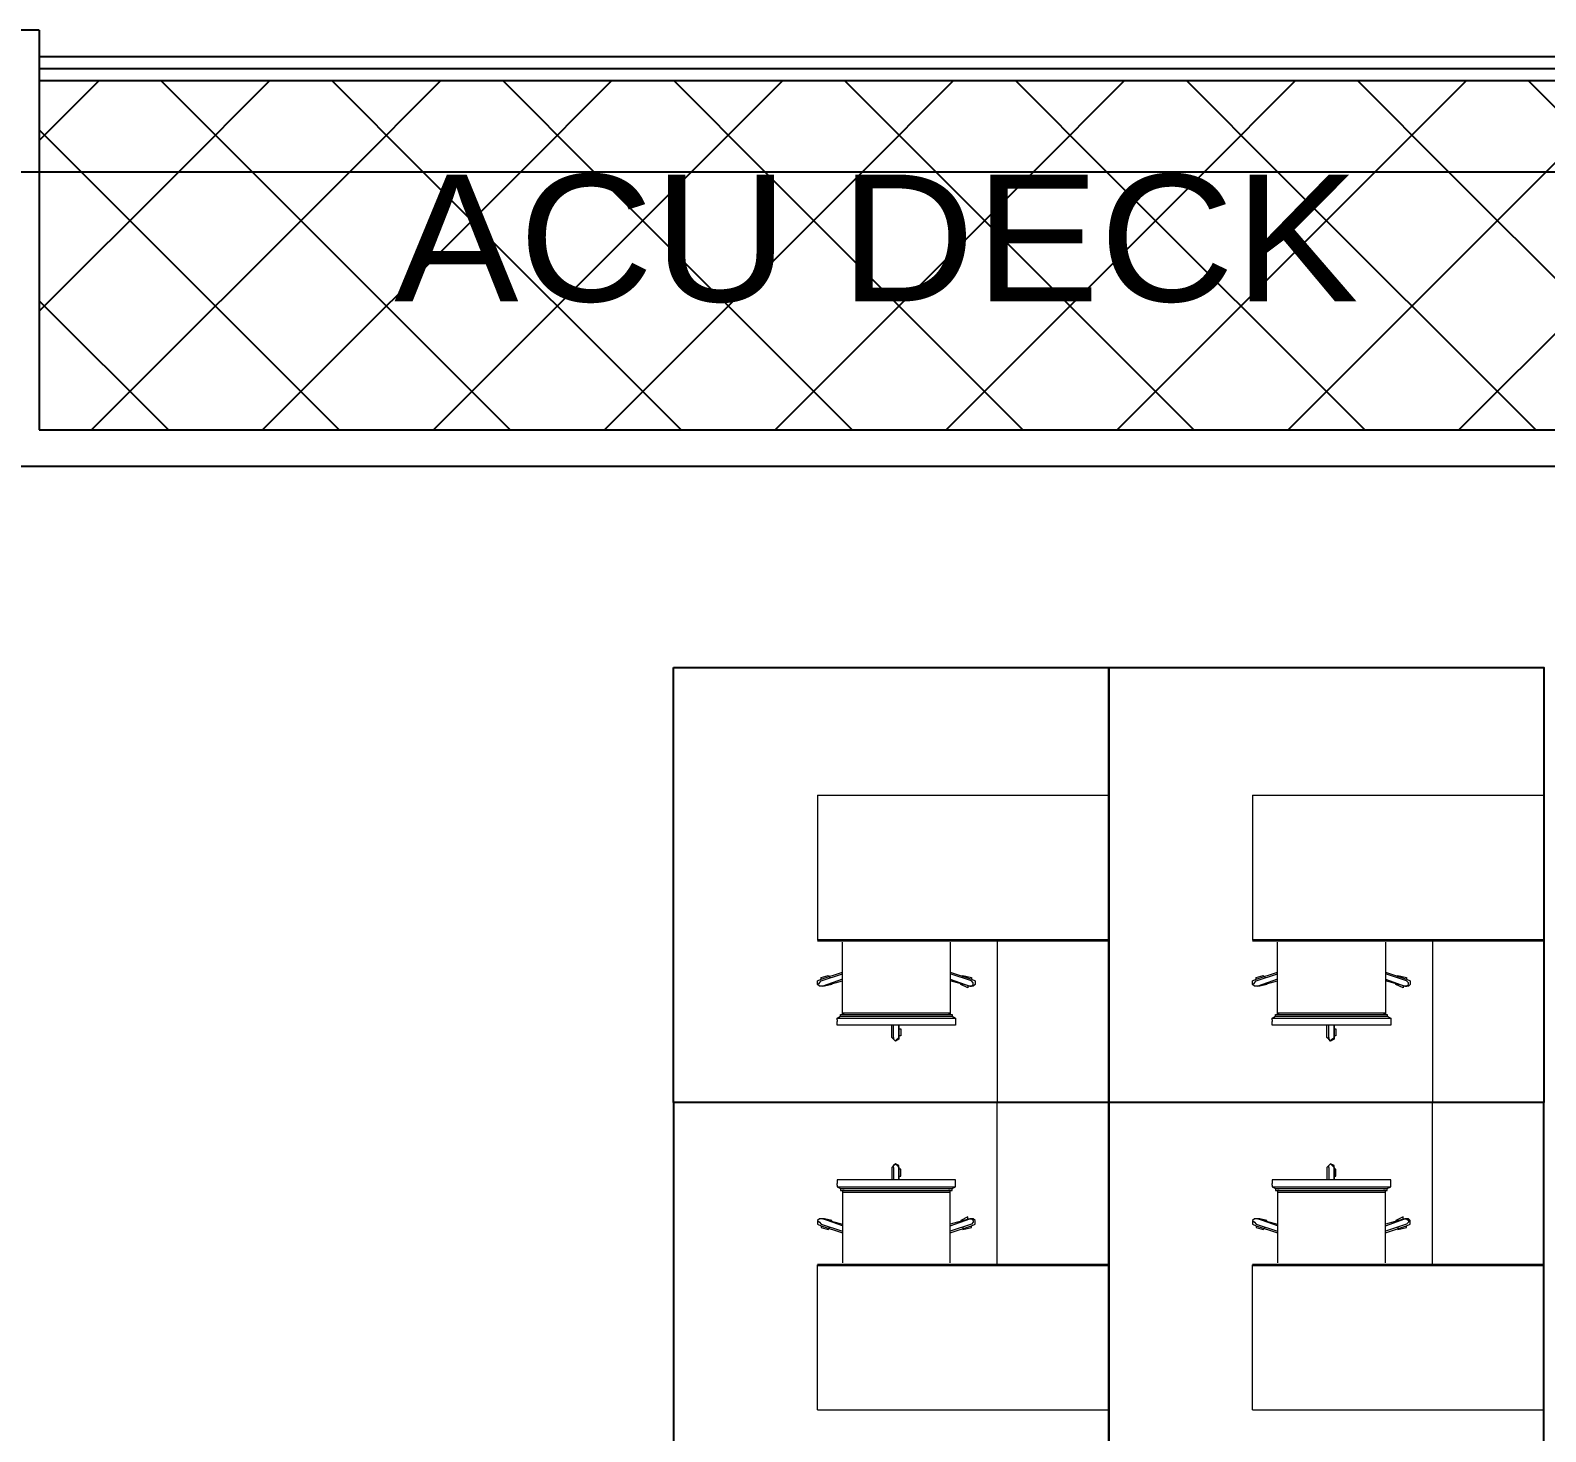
# Model space of a CAD drawing. Header units: millimetres. Extents: x 2148 to 2681, y 758 to 986.
# Drawn here: x 2603.72 to 2606.855, y 948.363 to 951.263 of the extents above; entities that cross this region are included whole.
import ezdxf

# ---------------------------------------------------------------- set-up
doc = ezdxf.new("R2010")
doc.units = ezdxf.units.MM
doc.linetypes.add('CENTER2', pattern=[28.575, 19.05, -3.175, 3.175, -3.175])
for name, color, linetype in [('at_Entity', 7, 'Continuous'), ('D', 1, 'Continuous'), ('DR', 7, 'Continuous'), ('ELAYOUT', 4, 'Continuous'), ('S_GRID LINES', 252, 'Continuous')]:
    doc.layers.add(name, color=color, linetype=linetype)
doc.styles.add('MMTX$0$ESMX$0$X-OPTA1D', font='x-opta1d')
pattern_1 = [(135, (82133.1097, 3047.26358), (-0.1767766953, -0.1767766953), []), (225, (82133.1097, 3047.26358), (0.1767766953, -0.1767766953), [])]

msp = doc.modelspace()

# ---------------------------------------------------------------- hatches: boundary and pattern name
at = {"layer": 'D', "ltscale": 0.5}
h = msp.add_hatch(dxfattribs=at)
h.set_pattern_fill('NET', color=8, scale=2, angle=135, style=0)
h.set_pattern_definition(pattern_1)
h.paths.add_polyline_path([(2607.7148447, 951.129801), (2607.7602819, 951.129801), (2607.7602819, 951.1576861), (2603.738657, 951.1576861), (2603.738657, 950.969311), (2607.7148447, 950.969311)])
h = msp.add_hatch(dxfattribs=at)
h.set_pattern_fill('NET', color=8, scale=2, angle=135, style=0)
h.set_pattern_definition(pattern_1)
h.paths.add_polyline_path([(2603.738657, 950.969311), (2603.738657, 950.4359359), (2607.1495714, 950.4359359, -0.390590008), (2607.5745714, 950.8859359), (2607.5995714, 950.8859359), (2607.5995714, 950.4359359), (2607.9543852, 950.4359359), (2607.9543852, 950.7309359), (2607.7602819, 950.7309359), (2607.7602819, 950.808821), (2607.7148447, 950.808821), (2607.7148447, 950.969311)])
h.paths.add_polyline_path([(2604.5383309, 950.6359496), (2606.5933309, 950.6359496), (2606.5933309, 951.0296996), (2604.5383309, 951.0296996)], flags=9)

# ---------------------------------------------------------------- linework, layer by layer
at = {"layer": 'at_Entity', "color": 0, "lineweight": 15}
for p, q in [((2605.3482067, 949.6801445, 0), (2605.3482067, 949.3800255, 0)), ((2605.3482067, 949.6801445, 0), (2605.9509253, 949.6801445, 0)), ((2605.3482067, 949.6801445, 0), (2605.3482067, 949.3800255, 0)), ((2605.3482067, 949.6801445, 0), (2605.9509253, 949.6801445, 0)), ((2605.9509253, 949.6801445, 0), (2605.9509253, 949.0443679, 0)), ((2605.9509253, 949.6801445, 0), (2605.9509253, 949.0443679, 0)), ((2606.2482067, 949.6801445, 0), (2606.2482067, 949.3800255, 0)), ((2606.2482067, 949.6801445, 0), (2606.8509253, 949.6801445, 0)), ((2606.2482067, 949.6801445, 0), (2606.2482067, 949.3800255, 0)), ((2606.2482067, 949.6801445, 0), (2606.8509253, 949.6801445, 0)), ((2606.8509253, 949.6801445, 0), (2606.8509253, 949.0443679, 0)), ((2606.8509253, 949.6801445, 0), (2606.8509253, 949.0443679, 0)), ((2605.7203458, 949.3800255, 0), (2605.7203458, 949.0443679, 0)), ((2605.7203458, 949.3800255, 0), (2605.7203458, 949.0443679, 0)), ((2606.6203458, 949.3800255, 0), (2606.6203458, 949.0443679, 0)), ((2606.6203458, 949.3800255, 0), (2606.6203458, 949.0443679, 0)), ((2605.3998762, 949.2299657, 0), (2605.3998762, 949.376365, 0)), ((2605.3998762, 949.2299657, 0), (2605.3998762, 949.376365, 0)), ((2605.623136, 949.376365, 0), (2605.623136, 949.2299657, 0)), ((2605.623136, 949.376365, 0), (2605.623136, 949.2299657, 0)), ((2606.2998762, 949.2299657, 0), (2606.2998762, 949.376365, 0)), ((2606.2998762, 949.2299657, 0), (2606.2998762, 949.376365, 0)), ((2606.523136, 949.376365, 0), (2606.523136, 949.2299657, 0)), ((2606.523136, 949.376365, 0), (2606.523136, 949.2299657, 0)), ((2605.3559562, 949.2995052, 0), (2605.3998762, 949.3141452, 0)), ((2605.3559562, 949.2995052, 0), (2605.3998762, 949.3141452, 0)), ((2605.623136, 949.3141452, 0), (2605.6670554, 949.2995052, 0)), ((2605.623136, 949.3141452, 0), (2605.6670554, 949.2995052, 0)), ((2606.2559562, 949.2995052, 0), (2606.2998762, 949.3141452, 0)), ((2606.2559562, 949.2995052, 0), (2606.2998762, 949.3141452, 0)), ((2606.523136, 949.3141452, 0), (2606.5670554, 949.2995052, 0)), ((2606.523136, 949.3141452, 0), (2606.5670554, 949.2995052, 0)), ((2605.3486365, 949.2958454, 0), (2605.3559562, 949.2995052, 0)), ((2605.3486365, 949.2958454, 0), (2605.3559562, 949.2995052, 0)), ((2605.3486365, 949.2885257, 0), (2605.3486365, 949.2958454, 0)), ((2605.3486365, 949.2885257, 0), (2605.3486365, 949.2958454, 0)), ((2605.3486365, 949.2885257, 0), (2605.3522963, 949.2921855, 0)), ((2605.3486365, 949.2885257, 0), (2605.3522963, 949.2921855, 0)), ((2605.3522963, 949.2848652, 0), (2605.3486365, 949.2885257, 0)), ((2605.3522963, 949.2848652, 0), (2605.3486365, 949.2885257, 0)), ((2605.3522963, 949.2848652, 0), (2605.3486365, 949.2885257, 0)), ((2605.3522963, 949.2848652, 0), (2605.3486365, 949.2885257, 0)), ((2605.3522963, 949.2921855, 0), (2605.3559562, 949.2958454, 0)), ((2605.3522963, 949.2921855, 0), (2605.3559562, 949.2958454, 0)), ((2605.359616, 949.2848652, 0), (2605.3522963, 949.2848652, 0)), ((2605.3559562, 949.2848652, 0), (2605.3522963, 949.2848652, 0)), ((2605.359616, 949.2848652, 0), (2605.3522963, 949.2848652, 0)), ((2605.3559562, 949.2848652, 0), (2605.3522963, 949.2848652, 0)), ((2605.3559562, 949.2958454, 0), (2605.3998762, 949.3104854, 0)), ((2605.3559562, 949.2958454, 0), (2605.3998762, 949.3104854, 0)), ((2605.3559562, 949.3031657, 0), (2605.3705962, 949.3068255, 0)), ((2605.3559562, 949.3031657, 0), (2605.3705962, 949.3068255, 0)), ((2605.3559562, 949.2995052, 0), (2605.3559562, 949.3031657, 0)), ((2605.3559562, 949.2995052, 0), (2605.3559562, 949.3031657, 0)), ((2605.3998762, 949.2995052, 0), (2605.359616, 949.2848652, 0)), ((2605.3998762, 949.2995052, 0), (2605.359616, 949.2848652, 0)), ((2605.359616, 949.2848652, 0), (2605.3998762, 949.2958454, 0)), ((2605.359616, 949.2848652, 0), (2605.3998762, 949.2958454, 0)), ((2605.3632759, 949.2848652, 0), (2605.359616, 949.2848652, 0)), ((2605.3632759, 949.2848652, 0), (2605.359616, 949.2848652, 0)), ((2605.3779159, 949.2885257, 0), (2605.3632759, 949.2848652, 0)), ((2605.3779159, 949.2885257, 0), (2605.3632759, 949.2848652, 0)), ((2605.3705962, 949.3068255, 0), (2605.374256, 949.3031657, 0)), ((2605.3705962, 949.3068255, 0), (2605.374256, 949.3031657, 0)), ((2605.3779159, 949.2921855, 0), (2605.3779159, 949.2885257, 0)), ((2605.3779159, 949.2921855, 0), (2605.3779159, 949.2885257, 0)), ((2605.6670554, 949.2958454, 0), (2605.623136, 949.3104854, 0)), ((2605.6670554, 949.2958454, 0), (2605.623136, 949.3104854, 0)), ((2605.623136, 949.2995052, 0), (2605.6633955, 949.2848652, 0)), ((2605.623136, 949.2995052, 0), (2605.6633955, 949.2848652, 0)), ((2605.6633955, 949.2848652, 0), (2605.623136, 949.2958454, 0)), ((2605.6633955, 949.2848652, 0), (2605.623136, 949.2958454, 0)), ((2605.6450957, 949.2885257, 0), (2605.6450957, 949.2921855, 0)), ((2605.6450957, 949.2885257, 0), (2605.6450957, 949.2921855, 0)), ((2605.6597357, 949.2812054, 0), (2605.6450957, 949.2885257, 0)), ((2605.6597357, 949.2812054, 0), (2605.6450957, 949.2885257, 0)), ((2605.6487555, 949.3031657, 0), (2605.6487555, 949.3068255, 0)), ((2605.6487555, 949.3068255, 0), (2605.6670554, 949.3031657, 0)), ((2605.6487555, 949.3031657, 0), (2605.6487555, 949.3068255, 0)), ((2605.6487555, 949.3068255, 0), (2605.6670554, 949.3031657, 0)), ((2605.6597357, 949.2848652, 0), (2605.6597357, 949.2812054, 0)), ((2605.6597357, 949.2848652, 0), (2605.6597357, 949.2812054, 0)), ((2605.6707158, 949.2848652, 0), (2605.6633955, 949.2848652, 0)), ((2605.6633955, 949.2848652, 0), (2605.6670554, 949.2848652, 0)), ((2605.6707158, 949.2848652, 0), (2605.6633955, 949.2848652, 0)), ((2605.6633955, 949.2848652, 0), (2605.6670554, 949.2848652, 0)), ((2605.6670554, 949.3031657, 0), (2605.6670554, 949.2995052, 0)), ((2605.6670554, 949.3031657, 0), (2605.6670554, 949.2995052, 0)), ((2605.6670554, 949.2995052, 0), (2605.6743757, 949.2958454, 0)), ((2605.6670554, 949.2995052, 0), (2605.6743757, 949.2958454, 0)), ((2605.6707158, 949.2921855, 0), (2605.6670554, 949.2958454, 0)), ((2605.6707158, 949.2921855, 0), (2605.6670554, 949.2958454, 0)), ((2605.6670554, 949.2848652, 0), (2605.6707158, 949.2885257, 0)), ((2605.6670554, 949.2848652, 0), (2605.6707158, 949.2885257, 0)), ((2605.6707158, 949.2885257, 0), (2605.6707158, 949.2921855, 0)), ((2605.6707158, 949.2885257, 0), (2605.6707158, 949.2921855, 0)), ((2605.6743757, 949.2885257, 0), (2605.6707158, 949.2848652, 0)), ((2605.6743757, 949.2885257, 0), (2605.6707158, 949.2848652, 0)), ((2605.6743757, 949.2958454, 0), (2605.6743757, 949.2885257, 0)), ((2605.6743757, 949.2958454, 0), (2605.6743757, 949.2885257, 0)), ((2606.2486365, 949.2958454, 0), (2606.2559562, 949.2995052, 0)), ((2606.2486365, 949.2958454, 0), (2606.2559562, 949.2995052, 0)), ((2606.2486365, 949.2885257, 0), (2606.2486365, 949.2958454, 0)), ((2606.2486365, 949.2885257, 0), (2606.2486365, 949.2958454, 0)), ((2606.2486365, 949.2885257, 0), (2606.2522963, 949.2921855, 0)), ((2606.2486365, 949.2885257, 0), (2606.2522963, 949.2921855, 0)), ((2606.2522963, 949.2848652, 0), (2606.2486365, 949.2885257, 0)), ((2606.2522963, 949.2848652, 0), (2606.2486365, 949.2885257, 0)), ((2606.2522963, 949.2848652, 0), (2606.2486365, 949.2885257, 0)), ((2606.2522963, 949.2848652, 0), (2606.2486365, 949.2885257, 0)), ((2606.2522963, 949.2921855, 0), (2606.2559562, 949.2958454, 0)), ((2606.2522963, 949.2921855, 0), (2606.2559562, 949.2958454, 0)), ((2606.259616, 949.2848652, 0), (2606.2522963, 949.2848652, 0)), ((2606.2559562, 949.2848652, 0), (2606.2522963, 949.2848652, 0)), ((2606.259616, 949.2848652, 0), (2606.2522963, 949.2848652, 0)), ((2606.2559562, 949.2848652, 0), (2606.2522963, 949.2848652, 0)), ((2606.2559562, 949.2958454, 0), (2606.2998762, 949.3104854, 0)), ((2606.2559562, 949.2958454, 0), (2606.2998762, 949.3104854, 0)), ((2606.2559562, 949.3031657, 0), (2606.2705962, 949.3068255, 0)), ((2606.2559562, 949.3031657, 0), (2606.2705962, 949.3068255, 0)), ((2606.2559562, 949.2995052, 0), (2606.2559562, 949.3031657, 0)), ((2606.2559562, 949.2995052, 0), (2606.2559562, 949.3031657, 0)), ((2606.2998762, 949.2995052, 0), (2606.259616, 949.2848652, 0)), ((2606.2998762, 949.2995052, 0), (2606.259616, 949.2848652, 0)), ((2606.259616, 949.2848652, 0), (2606.2998762, 949.2958454, 0)), ((2606.259616, 949.2848652, 0), (2606.2998762, 949.2958454, 0)), ((2606.2632759, 949.2848652, 0), (2606.259616, 949.2848652, 0)), ((2606.2632759, 949.2848652, 0), (2606.259616, 949.2848652, 0)), ((2606.2779159, 949.2885257, 0), (2606.2632759, 949.2848652, 0)), ((2606.2779159, 949.2885257, 0), (2606.2632759, 949.2848652, 0)), ((2606.2705962, 949.3068255, 0), (2606.274256, 949.3031657, 0)), ((2606.2705962, 949.3068255, 0), (2606.274256, 949.3031657, 0)), ((2606.2779159, 949.2921855, 0), (2606.2779159, 949.2885257, 0)), ((2606.2779159, 949.2921855, 0), (2606.2779159, 949.2885257, 0)), ((2606.5670554, 949.2958454, 0), (2606.523136, 949.3104854, 0)), ((2606.5670554, 949.2958454, 0), (2606.523136, 949.3104854, 0)), ((2606.523136, 949.2995052, 0), (2606.5633955, 949.2848652, 0)), ((2606.523136, 949.2995052, 0), (2606.5633955, 949.2848652, 0)), ((2606.5633955, 949.2848652, 0), (2606.523136, 949.2958454, 0)), ((2606.5633955, 949.2848652, 0), (2606.523136, 949.2958454, 0)), ((2606.5450957, 949.2885257, 0), (2606.5450957, 949.2921855, 0)), ((2606.5450957, 949.2885257, 0), (2606.5450957, 949.2921855, 0)), ((2606.5597357, 949.2812054, 0), (2606.5450957, 949.2885257, 0)), ((2606.5597357, 949.2812054, 0), (2606.5450957, 949.2885257, 0)), ((2606.5487555, 949.3031657, 0), (2606.5487555, 949.3068255, 0)), ((2606.5487555, 949.3068255, 0), (2606.5670554, 949.3031657, 0)), ((2606.5487555, 949.3031657, 0), (2606.5487555, 949.3068255, 0)), ((2606.5487555, 949.3068255, 0), (2606.5670554, 949.3031657, 0)), ((2606.5597357, 949.2848652, 0), (2606.5597357, 949.2812054, 0)), ((2606.5597357, 949.2848652, 0), (2606.5597357, 949.2812054, 0)), ((2606.5707158, 949.2848652, 0), (2606.5633955, 949.2848652, 0)), ((2606.5633955, 949.2848652, 0), (2606.5670554, 949.2848652, 0)), ((2606.5707158, 949.2848652, 0), (2606.5633955, 949.2848652, 0)), ((2606.5633955, 949.2848652, 0), (2606.5670554, 949.2848652, 0)), ((2606.5670554, 949.3031657, 0), (2606.5670554, 949.2995052, 0)), ((2606.5670554, 949.3031657, 0), (2606.5670554, 949.2995052, 0)), ((2606.5670554, 949.2995052, 0), (2606.5743757, 949.2958454, 0)), ((2606.5670554, 949.2995052, 0), (2606.5743757, 949.2958454, 0)), ((2606.5707158, 949.2921855, 0), (2606.5670554, 949.2958454, 0)), ((2606.5707158, 949.2921855, 0), (2606.5670554, 949.2958454, 0)), ((2606.5670554, 949.2848652, 0), (2606.5707158, 949.2885257, 0)), ((2606.5670554, 949.2848652, 0), (2606.5707158, 949.2885257, 0)), ((2606.5707158, 949.2885257, 0), (2606.5707158, 949.2921855, 0)), ((2606.5707158, 949.2885257, 0), (2606.5707158, 949.2921855, 0)), ((2606.5743757, 949.2885257, 0), (2606.5707158, 949.2848652, 0)), ((2606.5743757, 949.2885257, 0), (2606.5707158, 949.2848652, 0)), ((2606.5743757, 949.2958454, 0), (2606.5743757, 949.2885257, 0)), ((2606.5743757, 949.2958454, 0), (2606.5743757, 949.2885257, 0)), ((2605.388896, 949.2189855, 0), (2605.3962163, 949.2226454, 0)), ((2605.388896, 949.2189855, 0), (2605.3962163, 949.2226454, 0)), ((2605.3962163, 949.2226454, 0), (2605.3962163, 949.2263052, 0)), ((2605.3962163, 949.2263052, 0), (2605.6267958, 949.2263052, 0)), ((2605.3962163, 949.2226454, 0), (2605.3962163, 949.2263052, 0)), ((2605.3962163, 949.2263052, 0), (2605.6267958, 949.2263052, 0)), ((2605.3962163, 949.2226454, 0), (2605.6267958, 949.2226454, 0)), ((2605.3962163, 949.2226454, 0), (2605.6267958, 949.2226454, 0)), ((2605.3998762, 949.2263052, 0), (2605.3998762, 949.2299657, 0)), ((2605.3998762, 949.2299657, 0), (2605.623136, 949.2299657, 0)), ((2605.3998762, 949.2263052, 0), (2605.3998762, 949.2299657, 0)), ((2605.3998762, 949.2299657, 0), (2605.623136, 949.2299657, 0)), ((2605.403536, 949.2263052, 0), (2605.3998762, 949.2263052, 0)), ((2605.403536, 949.2263052, 0), (2605.3998762, 949.2263052, 0)), ((2605.623136, 949.2263052, 0), (2605.6194755, 949.2263052, 0)), ((2605.623136, 949.2263052, 0), (2605.6194755, 949.2263052, 0)), ((2605.623136, 949.2299657, 0), (2605.623136, 949.2263052, 0)), ((2605.623136, 949.2299657, 0), (2605.623136, 949.2263052, 0)), ((2605.6267958, 949.2263052, 0), (2605.6267958, 949.2226454, 0)), ((2605.6267958, 949.2263052, 0), (2605.6267958, 949.2226454, 0)), ((2605.6267958, 949.2226454, 0), (2605.6341155, 949.2189855, 0)), ((2605.6267958, 949.2226454, 0), (2605.6341155, 949.2189855, 0)), ((2606.288896, 949.2189855, 0), (2606.2962163, 949.2226454, 0)), ((2606.288896, 949.2189855, 0), (2606.2962163, 949.2226454, 0)), ((2606.2962163, 949.2226454, 0), (2606.2962163, 949.2263052, 0)), ((2606.2962163, 949.2263052, 0), (2606.5267958, 949.2263052, 0)), ((2606.2962163, 949.2226454, 0), (2606.2962163, 949.2263052, 0)), ((2606.2962163, 949.2263052, 0), (2606.5267958, 949.2263052, 0)), ((2606.2962163, 949.2226454, 0), (2606.5267958, 949.2226454, 0)), ((2606.2962163, 949.2226454, 0), (2606.5267958, 949.2226454, 0)), ((2606.2998762, 949.2263052, 0), (2606.2998762, 949.2299657, 0)), ((2606.2998762, 949.2299657, 0), (2606.523136, 949.2299657, 0)), ((2606.2998762, 949.2263052, 0), (2606.2998762, 949.2299657, 0)), ((2606.2998762, 949.2299657, 0), (2606.523136, 949.2299657, 0)), ((2606.303536, 949.2263052, 0), (2606.2998762, 949.2263052, 0)), ((2606.303536, 949.2263052, 0), (2606.2998762, 949.2263052, 0)), ((2606.523136, 949.2263052, 0), (2606.5194755, 949.2263052, 0)), ((2606.523136, 949.2263052, 0), (2606.5194755, 949.2263052, 0)), ((2606.523136, 949.2299657, 0), (2606.523136, 949.2263052, 0)), ((2606.523136, 949.2299657, 0), (2606.523136, 949.2263052, 0)), ((2606.5267958, 949.2263052, 0), (2606.5267958, 949.2226454, 0)), ((2606.5267958, 949.2263052, 0), (2606.5267958, 949.2226454, 0)), ((2606.5267958, 949.2226454, 0), (2606.5341155, 949.2189855, 0)), ((2606.5267958, 949.2226454, 0), (2606.5341155, 949.2189855, 0)), ((2605.388896, 949.2153257, 0), (2605.388896, 949.2189855, 0)), ((2605.388896, 949.2189855, 0), (2605.6341155, 949.2189855, 0)), ((2605.388896, 949.2153257, 0), (2605.388896, 949.2189855, 0)), ((2605.388896, 949.2189855, 0), (2605.6341155, 949.2189855, 0)), ((2605.388896, 949.2153257, 0), (2605.388896, 949.2116659, 0)), ((2605.388896, 949.2153257, 0), (2605.388896, 949.2116659, 0)), ((2605.388896, 949.2043455, 0), (2605.388896, 949.2116659, 0)), ((2605.388896, 949.2043455, 0), (2605.388896, 949.2116659, 0)), ((2605.3962163, 949.2043455, 0), (2605.388896, 949.2043455, 0)), ((2605.3962163, 949.2043455, 0), (2605.388896, 949.2043455, 0)), ((2605.6267958, 949.2043455, 0), (2605.3962163, 949.2043455, 0)), ((2605.6267958, 949.2043455, 0), (2605.3962163, 949.2043455, 0)), ((2605.5023562, 949.1787254, 0), (2605.5023562, 949.2043455, 0)), ((2605.5023562, 949.1787254, 0), (2605.5023562, 949.2043455, 0)), ((2605.5023562, 949.1823859, 0), (2605.5023562, 949.1970259, 0)), ((2605.5023562, 949.1823859, 0), (2605.5023562, 949.1970259, 0)), ((2605.506016, 949.1787254, 0), (2605.506016, 949.2043455, 0)), ((2605.506016, 949.1787254, 0), (2605.506016, 949.2043455, 0)), ((2605.5169962, 949.2043455, 0), (2605.5169962, 949.1787254, 0)), ((2605.5169962, 949.1787254, 0), (2605.5169962, 949.2043455, 0)), ((2605.5169962, 949.2043455, 0), (2605.5169962, 949.1787254, 0)), ((2605.5169962, 949.1787254, 0), (2605.5169962, 949.2043455, 0)), ((2605.5169962, 949.1970259, 0), (2605.520656, 949.1970259, 0)), ((2605.5169962, 949.1970259, 0), (2605.520656, 949.1970259, 0)), ((2605.520656, 949.1970259, 0), (2605.520656, 949.1823859, 0)), ((2605.520656, 949.1970259, 0), (2605.520656, 949.1823859, 0)), ((2605.6341155, 949.2043455, 0), (2605.6267958, 949.2043455, 0)), ((2605.6341155, 949.2043455, 0), (2605.6267958, 949.2043455, 0)), ((2605.6341155, 949.2189855, 0), (2605.6341155, 949.2153257, 0)), ((2605.6341155, 949.2189855, 0), (2605.6341155, 949.2153257, 0)), ((2605.6341155, 949.2153257, 0), (2605.6341155, 949.2116659, 0)), ((2605.6341155, 949.2153257, 0), (2605.6341155, 949.2116659, 0)), ((2605.6341155, 949.2116659, 0), (2605.6341155, 949.2043455, 0)), ((2605.6341155, 949.2116659, 0), (2605.6341155, 949.2043455, 0)), ((2606.288896, 949.2153257, 0), (2606.288896, 949.2189855, 0)), ((2606.288896, 949.2189855, 0), (2606.5341155, 949.2189855, 0)), ((2606.288896, 949.2153257, 0), (2606.288896, 949.2189855, 0)), ((2606.288896, 949.2189855, 0), (2606.5341155, 949.2189855, 0)), ((2606.288896, 949.2153257, 0), (2606.288896, 949.2116659, 0)), ((2606.288896, 949.2153257, 0), (2606.288896, 949.2116659, 0)), ((2606.288896, 949.2043455, 0), (2606.288896, 949.2116659, 0)), ((2606.288896, 949.2043455, 0), (2606.288896, 949.2116659, 0)), ((2606.2962163, 949.2043455, 0), (2606.288896, 949.2043455, 0)), ((2606.2962163, 949.2043455, 0), (2606.288896, 949.2043455, 0)), ((2606.5267958, 949.2043455, 0), (2606.2962163, 949.2043455, 0)), ((2606.5267958, 949.2043455, 0), (2606.2962163, 949.2043455, 0)), ((2606.4023562, 949.1787254, 0), (2606.4023562, 949.2043455, 0)), ((2606.4023562, 949.1787254, 0), (2606.4023562, 949.2043455, 0)), ((2606.4023562, 949.1823859, 0), (2606.4023562, 949.1970259, 0)), ((2606.4023562, 949.1823859, 0), (2606.4023562, 949.1970259, 0)), ((2606.406016, 949.1787254, 0), (2606.406016, 949.2043455, 0)), ((2606.406016, 949.1787254, 0), (2606.406016, 949.2043455, 0)), ((2606.4169962, 949.2043455, 0), (2606.4169962, 949.1787254, 0)), ((2606.4169962, 949.1787254, 0), (2606.4169962, 949.2043455, 0)), ((2606.4169962, 949.2043455, 0), (2606.4169962, 949.1787254, 0)), ((2606.4169962, 949.1787254, 0), (2606.4169962, 949.2043455, 0)), ((2606.4169962, 949.1970259, 0), (2606.420656, 949.1970259, 0)), ((2606.4169962, 949.1970259, 0), (2606.420656, 949.1970259, 0)), ((2606.420656, 949.1970259, 0), (2606.420656, 949.1823859, 0)), ((2606.420656, 949.1970259, 0), (2606.420656, 949.1823859, 0)), ((2606.5341155, 949.2043455, 0), (2606.5267958, 949.2043455, 0)), ((2606.5341155, 949.2043455, 0), (2606.5267958, 949.2043455, 0)), ((2606.5341155, 949.2189855, 0), (2606.5341155, 949.2153257, 0)), ((2606.5341155, 949.2189855, 0), (2606.5341155, 949.2153257, 0)), ((2606.5341155, 949.2153257, 0), (2606.5341155, 949.2116659, 0)), ((2606.5341155, 949.2153257, 0), (2606.5341155, 949.2116659, 0)), ((2606.5341155, 949.2116659, 0), (2606.5341155, 949.2043455, 0)), ((2606.5341155, 949.2116659, 0), (2606.5341155, 949.2043455, 0)), ((2605.506016, 949.1750655, 0), (2605.5023562, 949.1787254, 0)), ((2605.506016, 949.1750655, 0), (2605.5023562, 949.1787254, 0)), ((2605.506016, 949.1787254, 0), (2605.506016, 949.1750655, 0)), ((2605.506016, 949.1787254, 0), (2605.506016, 949.1750655, 0)), ((2605.506016, 949.1750655, 0), (2605.5096759, 949.1714057, 0)), ((2605.5096759, 949.1714057, 0), (2605.506016, 949.1750655, 0)), ((2605.506016, 949.1750655, 0), (2605.5096759, 949.1714057, 0)), ((2605.5096759, 949.1714057, 0), (2605.506016, 949.1750655, 0)), ((2605.5096759, 949.1714057, 0), (2605.5133357, 949.1750655, 0)), ((2605.5169962, 949.1750655, 0), (2605.5096759, 949.1714057, 0)), ((2605.5096759, 949.1714057, 0), (2605.5133357, 949.1750655, 0)), ((2605.5169962, 949.1750655, 0), (2605.5096759, 949.1714057, 0)), ((2605.5133357, 949.1750655, 0), (2605.5169962, 949.1787254, 0)), ((2605.5133357, 949.1750655, 0), (2605.5169962, 949.1787254, 0)), ((2605.520656, 949.1823859, 0), (2605.5169962, 949.1823859, 0)), ((2605.520656, 949.1823859, 0), (2605.5169962, 949.1823859, 0)), ((2605.5169962, 949.1787254, 0), (2605.5169962, 949.1750655, 0)), ((2605.5169962, 949.1787254, 0), (2605.5169962, 949.1750655, 0)), ((2606.406016, 949.1750655, 0), (2606.4023562, 949.1787254, 0)), ((2606.406016, 949.1750655, 0), (2606.4023562, 949.1787254, 0)), ((2606.406016, 949.1787254, 0), (2606.406016, 949.1750655, 0)), ((2606.406016, 949.1787254, 0), (2606.406016, 949.1750655, 0)), ((2606.406016, 949.1750655, 0), (2606.4096759, 949.1714057, 0)), ((2606.4096759, 949.1714057, 0), (2606.406016, 949.1750655, 0)), ((2606.406016, 949.1750655, 0), (2606.4096759, 949.1714057, 0)), ((2606.4096759, 949.1714057, 0), (2606.406016, 949.1750655, 0)), ((2606.4096759, 949.1714057, 0), (2606.4133357, 949.1750655, 0)), ((2606.4169962, 949.1750655, 0), (2606.4096759, 949.1714057, 0)), ((2606.4096759, 949.1714057, 0), (2606.4133357, 949.1750655, 0)), ((2606.4169962, 949.1750655, 0), (2606.4096759, 949.1714057, 0)), ((2606.4133357, 949.1750655, 0), (2606.4169962, 949.1787254, 0)), ((2606.4133357, 949.1750655, 0), (2606.4169962, 949.1787254, 0)), ((2606.420656, 949.1823859, 0), (2606.4169962, 949.1823859, 0)), ((2606.420656, 949.1823859, 0), (2606.4169962, 949.1823859, 0)), ((2606.4169962, 949.1787254, 0), (2606.4169962, 949.1750655, 0)), ((2606.4169962, 949.1787254, 0), (2606.4169962, 949.1750655, 0)), ((2605.7203458, 948.7087103, 0), (2605.7203458, 949.0443679, 0)), ((2605.7203458, 948.7087103, 0), (2605.7203458, 949.0443679, 0)), ((2605.9509253, 948.4085913, 0), (2605.9509253, 949.0443679, 0)), ((2605.9509253, 948.4085913, 0), (2605.9509253, 949.0443679, 0)), ((2606.6203458, 949.0443679, 0), (2606.8509253, 949.0443679, 0)), ((2606.6203458, 948.7087103, 0), (2606.6203458, 949.0443679, 0)), ((2606.6203458, 949.0443679, 0), (2606.8509253, 949.0443679, 0)), ((2606.6203458, 949.0443679, 0), (2606.8509253, 949.0443679, 0)), ((2606.6203458, 948.7087103, 0), (2606.6203458, 949.0443679, 0)), ((2606.6203458, 949.0443679, 0), (2606.8509253, 949.0443679, 0)), ((2606.8509253, 948.4085913, 0), (2606.8509253, 949.0443679, 0)), ((2606.8509253, 948.4085913, 0), (2606.8509253, 949.0443679, 0)), ((2605.506016, 948.9136703, 0), (2605.5023562, 948.9100104, 0)), ((2605.506016, 948.9136703, 0), (2605.5023562, 948.9100104, 0)), ((2605.5023562, 948.9100104, 0), (2605.5023562, 948.8843903, 0)), ((2605.5023562, 948.9100104, 0), (2605.5023562, 948.8843903, 0)), ((2605.506016, 948.9136703, 0), (2605.5096759, 948.9173301, 0)), ((2605.5096759, 948.9173301, 0), (2605.506016, 948.9136703, 0)), ((2605.506016, 948.9136703, 0), (2605.5096759, 948.9173301, 0)), ((2605.5096759, 948.9173301, 0), (2605.506016, 948.9136703, 0)), ((2605.506016, 948.9100104, 0), (2605.506016, 948.9136703, 0)), ((2605.506016, 948.9100104, 0), (2605.506016, 948.9136703, 0)), ((2605.506016, 948.9100104, 0), (2605.506016, 948.8843903, 0)), ((2605.506016, 948.9100104, 0), (2605.506016, 948.8843903, 0)), ((2605.5096759, 948.9173301, 0), (2605.5133357, 948.9136703, 0)), ((2605.5169962, 948.9136703, 0), (2605.5096759, 948.9173301, 0)), ((2605.5096759, 948.9173301, 0), (2605.5133357, 948.9136703, 0)), ((2605.5169962, 948.9136703, 0), (2605.5096759, 948.9173301, 0)), ((2605.5133357, 948.9136703, 0), (2605.5169962, 948.9100104, 0)), ((2605.5133357, 948.9136703, 0), (2605.5169962, 948.9100104, 0)), ((2605.5169962, 948.9100104, 0), (2605.5169962, 948.9136703, 0)), ((2605.5169962, 948.9100104, 0), (2605.5169962, 948.9136703, 0)), ((2605.5169962, 948.8843903, 0), (2605.5169962, 948.9100104, 0)), ((2605.5169962, 948.9100104, 0), (2605.5169962, 948.8843903, 0)), ((2605.5169962, 948.8843903, 0), (2605.5169962, 948.9100104, 0)), ((2605.5169962, 948.9100104, 0), (2605.5169962, 948.8843903, 0)), ((2606.406016, 948.9136703, 0), (2606.4023562, 948.9100104, 0)), ((2606.406016, 948.9136703, 0), (2606.4023562, 948.9100104, 0)), ((2606.4023562, 948.9100104, 0), (2606.4023562, 948.8843903, 0)), ((2606.4023562, 948.9100104, 0), (2606.4023562, 948.8843903, 0)), ((2606.406016, 948.9136703, 0), (2606.4096759, 948.9173301, 0)), ((2606.4096759, 948.9173301, 0), (2606.406016, 948.9136703, 0)), ((2606.406016, 948.9136703, 0), (2606.4096759, 948.9173301, 0)), ((2606.4096759, 948.9173301, 0), (2606.406016, 948.9136703, 0)), ((2606.406016, 948.9100104, 0), (2606.406016, 948.9136703, 0)), ((2606.406016, 948.9100104, 0), (2606.406016, 948.9136703, 0)), ((2606.406016, 948.9100104, 0), (2606.406016, 948.8843903, 0)), ((2606.406016, 948.9100104, 0), (2606.406016, 948.8843903, 0)), ((2606.4096759, 948.9173301, 0), (2606.4133357, 948.9136703, 0)), ((2606.4169962, 948.9136703, 0), (2606.4096759, 948.9173301, 0)), ((2606.4096759, 948.9173301, 0), (2606.4133357, 948.9136703, 0)), ((2606.4169962, 948.9136703, 0), (2606.4096759, 948.9173301, 0)), ((2606.4133357, 948.9136703, 0), (2606.4169962, 948.9100104, 0)), ((2606.4133357, 948.9136703, 0), (2606.4169962, 948.9100104, 0)), ((2606.4169962, 948.9100104, 0), (2606.4169962, 948.9136703, 0)), ((2606.4169962, 948.9100104, 0), (2606.4169962, 948.9136703, 0)), ((2606.4169962, 948.8843903, 0), (2606.4169962, 948.9100104, 0)), ((2606.4169962, 948.9100104, 0), (2606.4169962, 948.8843903, 0)), ((2606.4169962, 948.8843903, 0), (2606.4169962, 948.9100104, 0)), ((2606.4169962, 948.9100104, 0), (2606.4169962, 948.8843903, 0)), ((2605.3962163, 948.8843903, 0), (2605.388896, 948.8843903, 0)), ((2605.388896, 948.8843903, 0), (2605.388896, 948.87707, 0)), ((2605.3962163, 948.8843903, 0), (2605.388896, 948.8843903, 0)), ((2605.388896, 948.8843903, 0), (2605.388896, 948.87707, 0)), ((2605.388896, 948.8734101, 0), (2605.388896, 948.87707, 0)), ((2605.388896, 948.8734101, 0), (2605.388896, 948.87707, 0)), ((2605.6267958, 948.8843903, 0), (2605.3962163, 948.8843903, 0)), ((2605.6267958, 948.8843903, 0), (2605.3962163, 948.8843903, 0)), ((2605.5023562, 948.90635, 0), (2605.5023562, 948.89171, 0)), ((2605.5023562, 948.90635, 0), (2605.5023562, 948.89171, 0)), ((2605.520656, 948.90635, 0), (2605.5169962, 948.90635, 0)), ((2605.520656, 948.90635, 0), (2605.5169962, 948.90635, 0)), ((2605.5169962, 948.89171, 0), (2605.520656, 948.89171, 0)), ((2605.5169962, 948.89171, 0), (2605.520656, 948.89171, 0)), ((2605.520656, 948.89171, 0), (2605.520656, 948.90635, 0)), ((2605.520656, 948.89171, 0), (2605.520656, 948.90635, 0)), ((2605.6341155, 948.8843903, 0), (2605.6267958, 948.8843903, 0)), ((2605.6341155, 948.8843903, 0), (2605.6267958, 948.8843903, 0)), ((2605.6341155, 948.87707, 0), (2605.6341155, 948.8843903, 0)), ((2605.6341155, 948.87707, 0), (2605.6341155, 948.8843903, 0)), ((2605.6341155, 948.8734101, 0), (2605.6341155, 948.87707, 0)), ((2605.6341155, 948.8734101, 0), (2605.6341155, 948.87707, 0)), ((2606.2962163, 948.8843903, 0), (2606.288896, 948.8843903, 0)), ((2606.288896, 948.8843903, 0), (2606.288896, 948.87707, 0)), ((2606.2962163, 948.8843903, 0), (2606.288896, 948.8843903, 0)), ((2606.288896, 948.8843903, 0), (2606.288896, 948.87707, 0)), ((2606.288896, 948.8734101, 0), (2606.288896, 948.87707, 0)), ((2606.288896, 948.8734101, 0), (2606.288896, 948.87707, 0)), ((2606.5267958, 948.8843903, 0), (2606.2962163, 948.8843903, 0)), ((2606.5267958, 948.8843903, 0), (2606.2962163, 948.8843903, 0)), ((2606.4023562, 948.90635, 0), (2606.4023562, 948.89171, 0)), ((2606.4023562, 948.90635, 0), (2606.4023562, 948.89171, 0)), ((2606.420656, 948.90635, 0), (2606.4169962, 948.90635, 0)), ((2606.420656, 948.90635, 0), (2606.4169962, 948.90635, 0)), ((2606.4169962, 948.89171, 0), (2606.420656, 948.89171, 0)), ((2606.4169962, 948.89171, 0), (2606.420656, 948.89171, 0)), ((2606.420656, 948.89171, 0), (2606.420656, 948.90635, 0)), ((2606.420656, 948.89171, 0), (2606.420656, 948.90635, 0)), ((2606.5341155, 948.8843903, 0), (2606.5267958, 948.8843903, 0)), ((2606.5341155, 948.8843903, 0), (2606.5267958, 948.8843903, 0)), ((2606.5341155, 948.87707, 0), (2606.5341155, 948.8843903, 0)), ((2606.5341155, 948.87707, 0), (2606.5341155, 948.8843903, 0)), ((2606.5341155, 948.8734101, 0), (2606.5341155, 948.87707, 0)), ((2606.5341155, 948.8734101, 0), (2606.5341155, 948.87707, 0)), ((2605.388896, 948.8734101, 0), (2605.388896, 948.8697503, 0)), ((2605.388896, 948.8734101, 0), (2605.388896, 948.8697503, 0)), ((2605.388896, 948.8697503, 0), (2605.3962163, 948.8660904, 0)), ((2605.388896, 948.8697503, 0), (2605.6341155, 948.8697503, 0)), ((2605.388896, 948.8697503, 0), (2605.3962163, 948.8660904, 0)), ((2605.388896, 948.8697503, 0), (2605.6341155, 948.8697503, 0)), ((2605.3962163, 948.8660904, 0), (2605.6267958, 948.8660904, 0)), ((2605.3962163, 948.8660904, 0), (2605.3962163, 948.8624306, 0)), ((2605.3962163, 948.8660904, 0), (2605.6267958, 948.8660904, 0)), ((2605.3962163, 948.8660904, 0), (2605.3962163, 948.8624306, 0)), ((2605.3962163, 948.8624306, 0), (2605.6267958, 948.8624306, 0)), ((2605.3962163, 948.8624306, 0), (2605.6267958, 948.8624306, 0)), ((2605.403536, 948.8624306, 0), (2605.3998762, 948.8624306, 0)), ((2605.3998762, 948.8624306, 0), (2605.3998762, 948.8587701, 0)), ((2605.403536, 948.8624306, 0), (2605.3998762, 948.8624306, 0)), ((2605.3998762, 948.8624306, 0), (2605.3998762, 948.8587701, 0)), ((2605.3998762, 948.8587701, 0), (2605.623136, 948.8587701, 0)), ((2605.3998762, 948.8587701, 0), (2605.3998762, 948.7123708, 0)), ((2605.3998762, 948.8587701, 0), (2605.623136, 948.8587701, 0)), ((2605.3998762, 948.8587701, 0), (2605.3998762, 948.7123708, 0)), ((2605.623136, 948.8624306, 0), (2605.6194755, 948.8624306, 0)), ((2605.623136, 948.8624306, 0), (2605.6194755, 948.8624306, 0)), ((2605.623136, 948.8587701, 0), (2605.623136, 948.8624306, 0)), ((2605.623136, 948.8587701, 0), (2605.623136, 948.8624306, 0)), ((2605.623136, 948.7123708, 0), (2605.623136, 948.8587701, 0)), ((2605.623136, 948.7123708, 0), (2605.623136, 948.8587701, 0)), ((2605.6267958, 948.8660904, 0), (2605.6341155, 948.8697503, 0)), ((2605.6267958, 948.8660904, 0), (2605.6341155, 948.8697503, 0)), ((2605.6267958, 948.8624306, 0), (2605.6267958, 948.8660904, 0)), ((2605.6267958, 948.8624306, 0), (2605.6267958, 948.8660904, 0)), ((2605.6341155, 948.8697503, 0), (2605.6341155, 948.8734101, 0)), ((2605.6341155, 948.8697503, 0), (2605.6341155, 948.8734101, 0)), ((2606.288896, 948.8734101, 0), (2606.288896, 948.8697503, 0)), ((2606.288896, 948.8734101, 0), (2606.288896, 948.8697503, 0)), ((2606.288896, 948.8697503, 0), (2606.2962163, 948.8660904, 0)), ((2606.288896, 948.8697503, 0), (2606.5341155, 948.8697503, 0)), ((2606.288896, 948.8697503, 0), (2606.2962163, 948.8660904, 0)), ((2606.288896, 948.8697503, 0), (2606.5341155, 948.8697503, 0)), ((2606.2962163, 948.8660904, 0), (2606.5267958, 948.8660904, 0)), ((2606.2962163, 948.8660904, 0), (2606.2962163, 948.8624306, 0)), ((2606.2962163, 948.8660904, 0), (2606.5267958, 948.8660904, 0)), ((2606.2962163, 948.8660904, 0), (2606.2962163, 948.8624306, 0)), ((2606.2962163, 948.8624306, 0), (2606.5267958, 948.8624306, 0)), ((2606.2962163, 948.8624306, 0), (2606.5267958, 948.8624306, 0)), ((2606.303536, 948.8624306, 0), (2606.2998762, 948.8624306, 0)), ((2606.2998762, 948.8624306, 0), (2606.2998762, 948.8587701, 0)), ((2606.303536, 948.8624306, 0), (2606.2998762, 948.8624306, 0)), ((2606.2998762, 948.8624306, 0), (2606.2998762, 948.8587701, 0)), ((2606.2998762, 948.8587701, 0), (2606.523136, 948.8587701, 0)), ((2606.2998762, 948.8587701, 0), (2606.2998762, 948.7123708, 0)), ((2606.2998762, 948.8587701, 0), (2606.523136, 948.8587701, 0)), ((2606.2998762, 948.8587701, 0), (2606.2998762, 948.7123708, 0)), ((2606.523136, 948.8624306, 0), (2606.5194755, 948.8624306, 0)), ((2606.523136, 948.8624306, 0), (2606.5194755, 948.8624306, 0)), ((2606.523136, 948.8587701, 0), (2606.523136, 948.8624306, 0)), ((2606.523136, 948.8587701, 0), (2606.523136, 948.8624306, 0)), ((2606.523136, 948.7123708, 0), (2606.523136, 948.8587701, 0)), ((2606.523136, 948.7123708, 0), (2606.523136, 948.8587701, 0)), ((2606.5267958, 948.8660904, 0), (2606.5341155, 948.8697503, 0)), ((2606.5267958, 948.8660904, 0), (2606.5341155, 948.8697503, 0)), ((2606.5267958, 948.8624306, 0), (2606.5267958, 948.8660904, 0)), ((2606.5267958, 948.8624306, 0), (2606.5267958, 948.8660904, 0)), ((2606.5341155, 948.8697503, 0), (2606.5341155, 948.8734101, 0)), ((2606.5341155, 948.8697503, 0), (2606.5341155, 948.8734101, 0)), ((2605.3522963, 948.8038706, 0), (2605.3486365, 948.8002101, 0)), ((2605.3522963, 948.8038706, 0), (2605.3486365, 948.8002101, 0)), ((2605.3522963, 948.8038706, 0), (2605.3486365, 948.8002101, 0)), ((2605.3522963, 948.8038706, 0), (2605.3486365, 948.8002101, 0)), ((2605.3486365, 948.8002101, 0), (2605.3486365, 948.7928905, 0)), ((2605.3486365, 948.8002101, 0), (2605.3522963, 948.7965503, 0)), ((2605.3486365, 948.8002101, 0), (2605.3486365, 948.7928905, 0)), ((2605.3486365, 948.8002101, 0), (2605.3522963, 948.7965503, 0)), ((2605.3486365, 948.7928905, 0), (2605.3559562, 948.7892306, 0)), ((2605.3486365, 948.7928905, 0), (2605.3559562, 948.7892306, 0)), ((2605.359616, 948.8038706, 0), (2605.3522963, 948.8038706, 0)), ((2605.3559562, 948.8038706, 0), (2605.3522963, 948.8038706, 0)), ((2605.359616, 948.8038706, 0), (2605.3522963, 948.8038706, 0)), ((2605.3559562, 948.8038706, 0), (2605.3522963, 948.8038706, 0)), ((2605.3522963, 948.7965503, 0), (2605.3559562, 948.7928905, 0)), ((2605.3522963, 948.7965503, 0), (2605.3559562, 948.7928905, 0)), ((2605.3559562, 948.7928905, 0), (2605.3998762, 948.7782505, 0)), ((2605.3559562, 948.7928905, 0), (2605.3998762, 948.7782505, 0)), ((2605.3559562, 948.7892306, 0), (2605.3998762, 948.7745906, 0)), ((2605.3559562, 948.7892306, 0), (2605.3559562, 948.7855701, 0)), ((2605.3559562, 948.7892306, 0), (2605.3998762, 948.7745906, 0)), ((2605.3559562, 948.7892306, 0), (2605.3559562, 948.7855701, 0)), ((2605.3559562, 948.7855701, 0), (2605.3705962, 948.7819103, 0)), ((2605.3559562, 948.7855701, 0), (2605.3705962, 948.7819103, 0)), ((2605.3998762, 948.7892306, 0), (2605.359616, 948.8038706, 0)), ((2605.359616, 948.8038706, 0), (2605.3998762, 948.7928905, 0)), ((2605.3632759, 948.8038706, 0), (2605.359616, 948.8038706, 0)), ((2605.3998762, 948.7892306, 0), (2605.359616, 948.8038706, 0)), ((2605.359616, 948.8038706, 0), (2605.3998762, 948.7928905, 0)), ((2605.3632759, 948.8038706, 0), (2605.359616, 948.8038706, 0)), ((2605.3779159, 948.8002101, 0), (2605.3632759, 948.8038706, 0)), ((2605.3779159, 948.8002101, 0), (2605.3632759, 948.8038706, 0)), ((2605.3705962, 948.7819103, 0), (2605.374256, 948.7855701, 0)), ((2605.3705962, 948.7819103, 0), (2605.374256, 948.7855701, 0)), ((2605.3779159, 948.7965503, 0), (2605.3779159, 948.8002101, 0)), ((2605.3779159, 948.7965503, 0), (2605.3779159, 948.8002101, 0)), ((2605.623136, 948.7892306, 0), (2605.6633955, 948.8038706, 0)), ((2605.6633955, 948.8038706, 0), (2605.623136, 948.7928905, 0)), ((2605.623136, 948.7892306, 0), (2605.6633955, 948.8038706, 0)), ((2605.6633955, 948.8038706, 0), (2605.623136, 948.7928905, 0)), ((2605.6670554, 948.7928905, 0), (2605.623136, 948.7782505, 0)), ((2605.6670554, 948.7928905, 0), (2605.623136, 948.7782505, 0)), ((2605.623136, 948.7745906, 0), (2605.6670554, 948.7892306, 0)), ((2605.623136, 948.7745906, 0), (2605.6670554, 948.7892306, 0)), ((2605.6597357, 948.8075305, 0), (2605.6450957, 948.8002101, 0)), ((2605.6597357, 948.8075305, 0), (2605.6450957, 948.8002101, 0)), ((2605.6450957, 948.8002101, 0), (2605.6450957, 948.7965503, 0)), ((2605.6450957, 948.8002101, 0), (2605.6450957, 948.7965503, 0)), ((2605.6487555, 948.7855701, 0), (2605.6487555, 948.7819103, 0)), ((2605.6487555, 948.7819103, 0), (2605.6670554, 948.7855701, 0)), ((2605.6487555, 948.7855701, 0), (2605.6487555, 948.7819103, 0)), ((2605.6487555, 948.7819103, 0), (2605.6670554, 948.7855701, 0)), ((2605.6597357, 948.8038706, 0), (2605.6597357, 948.8075305, 0)), ((2605.6597357, 948.8038706, 0), (2605.6597357, 948.8075305, 0)), ((2605.6707158, 948.8038706, 0), (2605.6633955, 948.8038706, 0)), ((2605.6633955, 948.8038706, 0), (2605.6670554, 948.8038706, 0)), ((2605.6707158, 948.8038706, 0), (2605.6633955, 948.8038706, 0)), ((2605.6633955, 948.8038706, 0), (2605.6670554, 948.8038706, 0)), ((2605.6670554, 948.8038706, 0), (2605.6707158, 948.8002101, 0)), ((2605.6670554, 948.8038706, 0), (2605.6707158, 948.8002101, 0)), ((2605.6707158, 948.7965503, 0), (2605.6670554, 948.7928905, 0)), ((2605.6707158, 948.7965503, 0), (2605.6670554, 948.7928905, 0)), ((2605.6670554, 948.7892306, 0), (2605.6743757, 948.7928905, 0)), ((2605.6670554, 948.7892306, 0), (2605.6743757, 948.7928905, 0)), ((2605.6670554, 948.7855701, 0), (2605.6670554, 948.7892306, 0)), ((2605.6670554, 948.7855701, 0), (2605.6670554, 948.7892306, 0)), ((2605.6743757, 948.8002101, 0), (2605.6707158, 948.8038706, 0)), ((2605.6743757, 948.8002101, 0), (2605.6707158, 948.8038706, 0)), ((2605.6707158, 948.8002101, 0), (2605.6707158, 948.7965503, 0)), ((2605.6707158, 948.8002101, 0), (2605.6707158, 948.7965503, 0)), ((2605.6743757, 948.7928905, 0), (2605.6743757, 948.8002101, 0)), ((2605.6743757, 948.7928905, 0), (2605.6743757, 948.8002101, 0)), ((2606.2522963, 948.8038706, 0), (2606.2486365, 948.8002101, 0)), ((2606.2522963, 948.8038706, 0), (2606.2486365, 948.8002101, 0)), ((2606.2522963, 948.8038706, 0), (2606.2486365, 948.8002101, 0)), ((2606.2522963, 948.8038706, 0), (2606.2486365, 948.8002101, 0)), ((2606.2486365, 948.8002101, 0), (2606.2486365, 948.7928905, 0)), ((2606.2486365, 948.8002101, 0), (2606.2522963, 948.7965503, 0)), ((2606.2486365, 948.8002101, 0), (2606.2486365, 948.7928905, 0)), ((2606.2486365, 948.8002101, 0), (2606.2522963, 948.7965503, 0)), ((2606.2486365, 948.7928905, 0), (2606.2559562, 948.7892306, 0)), ((2606.2486365, 948.7928905, 0), (2606.2559562, 948.7892306, 0)), ((2606.259616, 948.8038706, 0), (2606.2522963, 948.8038706, 0)), ((2606.2559562, 948.8038706, 0), (2606.2522963, 948.8038706, 0)), ((2606.259616, 948.8038706, 0), (2606.2522963, 948.8038706, 0)), ((2606.2559562, 948.8038706, 0), (2606.2522963, 948.8038706, 0)), ((2606.2522963, 948.7965503, 0), (2606.2559562, 948.7928905, 0)), ((2606.2522963, 948.7965503, 0), (2606.2559562, 948.7928905, 0)), ((2606.2559562, 948.7928905, 0), (2606.2998762, 948.7782505, 0)), ((2606.2559562, 948.7928905, 0), (2606.2998762, 948.7782505, 0)), ((2606.2559562, 948.7892306, 0), (2606.2998762, 948.7745906, 0)), ((2606.2559562, 948.7892306, 0), (2606.2559562, 948.7855701, 0)), ((2606.2559562, 948.7892306, 0), (2606.2998762, 948.7745906, 0)), ((2606.2559562, 948.7892306, 0), (2606.2559562, 948.7855701, 0)), ((2606.2559562, 948.7855701, 0), (2606.2705962, 948.7819103, 0)), ((2606.2559562, 948.7855701, 0), (2606.2705962, 948.7819103, 0)), ((2606.2998762, 948.7892306, 0), (2606.259616, 948.8038706, 0)), ((2606.259616, 948.8038706, 0), (2606.2998762, 948.7928905, 0)), ((2606.2632759, 948.8038706, 0), (2606.259616, 948.8038706, 0)), ((2606.2998762, 948.7892306, 0), (2606.259616, 948.8038706, 0)), ((2606.259616, 948.8038706, 0), (2606.2998762, 948.7928905, 0)), ((2606.2632759, 948.8038706, 0), (2606.259616, 948.8038706, 0)), ((2606.2779159, 948.8002101, 0), (2606.2632759, 948.8038706, 0)), ((2606.2779159, 948.8002101, 0), (2606.2632759, 948.8038706, 0)), ((2606.2705962, 948.7819103, 0), (2606.274256, 948.7855701, 0)), ((2606.2705962, 948.7819103, 0), (2606.274256, 948.7855701, 0)), ((2606.2779159, 948.7965503, 0), (2606.2779159, 948.8002101, 0)), ((2606.2779159, 948.7965503, 0), (2606.2779159, 948.8002101, 0)), ((2606.523136, 948.7892306, 0), (2606.5633955, 948.8038706, 0)), ((2606.5633955, 948.8038706, 0), (2606.523136, 948.7928905, 0)), ((2606.523136, 948.7892306, 0), (2606.5633955, 948.8038706, 0)), ((2606.5633955, 948.8038706, 0), (2606.523136, 948.7928905, 0)), ((2606.5670554, 948.7928905, 0), (2606.523136, 948.7782505, 0)), ((2606.5670554, 948.7928905, 0), (2606.523136, 948.7782505, 0)), ((2606.523136, 948.7745906, 0), (2606.5670554, 948.7892306, 0)), ((2606.523136, 948.7745906, 0), (2606.5670554, 948.7892306, 0)), ((2606.5597357, 948.8075305, 0), (2606.5450957, 948.8002101, 0)), ((2606.5597357, 948.8075305, 0), (2606.5450957, 948.8002101, 0)), ((2606.5450957, 948.8002101, 0), (2606.5450957, 948.7965503, 0)), ((2606.5450957, 948.8002101, 0), (2606.5450957, 948.7965503, 0)), ((2606.5487555, 948.7855701, 0), (2606.5487555, 948.7819103, 0)), ((2606.5487555, 948.7819103, 0), (2606.5670554, 948.7855701, 0)), ((2606.5487555, 948.7855701, 0), (2606.5487555, 948.7819103, 0)), ((2606.5487555, 948.7819103, 0), (2606.5670554, 948.7855701, 0)), ((2606.5597357, 948.8038706, 0), (2606.5597357, 948.8075305, 0)), ((2606.5597357, 948.8038706, 0), (2606.5597357, 948.8075305, 0)), ((2606.5707158, 948.8038706, 0), (2606.5633955, 948.8038706, 0)), ((2606.5633955, 948.8038706, 0), (2606.5670554, 948.8038706, 0)), ((2606.5707158, 948.8038706, 0), (2606.5633955, 948.8038706, 0)), ((2606.5633955, 948.8038706, 0), (2606.5670554, 948.8038706, 0)), ((2606.5670554, 948.8038706, 0), (2606.5707158, 948.8002101, 0)), ((2606.5670554, 948.8038706, 0), (2606.5707158, 948.8002101, 0)), ((2606.5707158, 948.7965503, 0), (2606.5670554, 948.7928905, 0)), ((2606.5707158, 948.7965503, 0), (2606.5670554, 948.7928905, 0)), ((2606.5670554, 948.7892306, 0), (2606.5743757, 948.7928905, 0)), ((2606.5670554, 948.7892306, 0), (2606.5743757, 948.7928905, 0)), ((2606.5670554, 948.7855701, 0), (2606.5670554, 948.7892306, 0)), ((2606.5670554, 948.7855701, 0), (2606.5670554, 948.7892306, 0)), ((2606.5743757, 948.8002101, 0), (2606.5707158, 948.8038706, 0)), ((2606.5743757, 948.8002101, 0), (2606.5707158, 948.8038706, 0)), ((2606.5707158, 948.8002101, 0), (2606.5707158, 948.7965503, 0)), ((2606.5707158, 948.8002101, 0), (2606.5707158, 948.7965503, 0)), ((2606.5743757, 948.7928905, 0), (2606.5743757, 948.8002101, 0)), ((2606.5743757, 948.7928905, 0), (2606.5743757, 948.8002101, 0)), ((2605.3482067, 948.4085913, 0), (2605.3482067, 948.7087103, 0)), ((2605.3482067, 948.4085913, 0), (2605.3482067, 948.7087103, 0)), ((2606.2482067, 948.4085913, 0), (2606.2482067, 948.7087103, 0)), ((2606.2482067, 948.4085913, 0), (2606.2482067, 948.7087103, 0)), ((2605.3482067, 948.4085913, 0), (2605.9509253, 948.4085913, 0)), ((2605.3482067, 948.4085913, 0), (2605.9509253, 948.4085913, 0)), ((2606.2482067, 948.4085913, 0), (2606.8509253, 948.4085913, 0)), ((2606.2482067, 948.4085913, 0), (2606.8509253, 948.4085913, 0))]:
    msp.add_line(p, q, dxfattribs=at)
at = {"layer": 'at_Entity', "color": 0, "lineweight": 35}
for p, q in [((2605.3482067, 949.3800255, 0), (2605.9509253, 949.3800255, 0)), ((2605.3482067, 949.3800255, 0), (2605.9509253, 949.3800255, 0)), ((2606.2482067, 949.3800255, 0), (2606.8509253, 949.3800255, 0)), ((2606.2482067, 949.3800255, 0), (2606.8509253, 949.3800255, 0)), ((2605.3482067, 948.7087103, 0), (2605.9509253, 948.7087103, 0)), ((2605.3482067, 948.7087103, 0), (2605.9509253, 948.7087103, 0)), ((2606.2482067, 948.7087103, 0), (2606.8509253, 948.7087103, 0)), ((2606.2482067, 948.7087103, 0), (2606.8509253, 948.7087103, 0))]:
    msp.add_line(p, q, dxfattribs=at)
at = {"layer": 'D', "ltscale": 0.5, "elevation": 0}
for points in [[(2605.0509253, 949.9443679), (2605.9509253, 949.9443679), (2605.9509253, 949.0443679), (2605.0509253, 949.0443679)], [(2605.0509253, 949.9443679), (2605.9509253, 949.9443679), (2605.9509253, 949.0443679), (2605.0509253, 949.0443679)], [(2605.9509253, 949.9443679), (2606.8509253, 949.9443679), (2606.8509253, 949.0443679), (2605.9509253, 949.0443679)], [(2605.9509253, 949.9443679), (2606.8509253, 949.9443679), (2606.8509253, 949.0443679), (2605.9509253, 949.0443679)], [(2605.0509253, 948.1443679), (2605.9509253, 948.1443679), (2605.9509253, 949.0443679), (2605.0509253, 949.0443679)], [(2605.0509253, 948.1443679), (2605.9509253, 948.1443679), (2605.9509253, 949.0443679), (2605.0509253, 949.0443679)], [(2605.9509253, 948.1443679), (2606.8509253, 948.1443679), (2606.8509253, 949.0443679), (2605.9509253, 949.0443679)], [(2605.9509253, 948.1443679), (2606.8509253, 948.1443679), (2606.8509253, 949.0443679), (2605.9509253, 949.0443679)]]:
    msp.add_lwpolyline(points, close=True, dxfattribs=at)
at = {"layer": 'DR', "ltscale": 10}
for p, q in [((2607.7602819, 951.2076861, 0), (2603.738657, 951.2076861)), ((2607.7602819, 951.1826861, 0), (2603.738657, 951.1826861)), ((2607.7602819, 951.1576861, 0), (2603.738657, 951.1576861))]:
    msp.add_line(p, q, dxfattribs=at)
at = {"layer": 'ELAYOUT', "ltscale": 10}
for p, q in [((2603.738657, 951.2625608), (2603.663657, 951.2625608)), ((2603.738657, 951.2625608), (2603.738657, 950.4359359)), ((2603.738657, 950.4359359), (2607.1497776, 950.4359359, 0)), ((2603.663657, 950.3609359), (2607.1497776, 950.3609359, 0))]:
    msp.add_line(p, q, dxfattribs=at)
at = {"layer": 'S_GRID LINES', "linetype": 'CENTER2', "ltscale": 0.2}
msp.add_line((2630.258657, 950.969311), (2595.7518229, 950.969311), dxfattribs=at)

# ---------------------------------------------------------------- texts
at = {"color": 2, "style": 'MMTX$0$ESMX$0$X-OPTA1D', "text_generation_flag": 6, "width": 1.1}
msp.add_text('ACU DECK', height=0.2625, rotation=180, dxfattribs=at).set_placement((2604.4727059, 950.7015746, 0))

doc.saveas('drawing.dxf')
